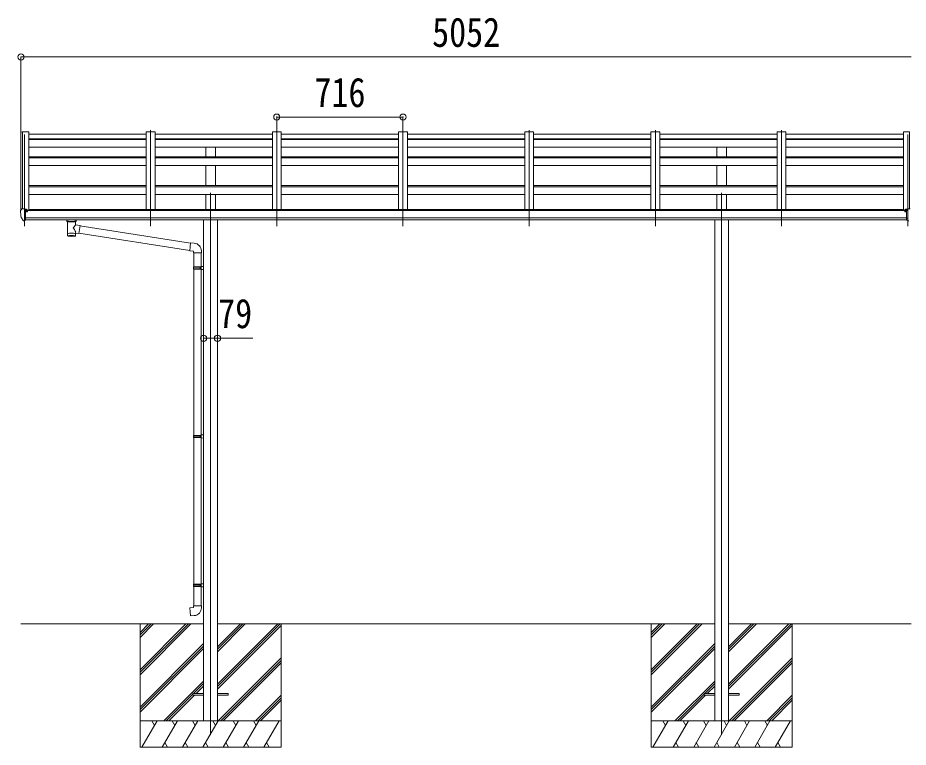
# Model space of a CAD drawing. Units: millimetres at full size. Extents: x -9783 to 9892, y -6828 to 6752.
# Drawn here: x 1537 to 6589, y -4402 to -262 of the extents above; entities that cross this region are included whole.
import ezdxf
from ezdxf.enums import TextEntityAlignment as Align

# ---------------------------------------------------------------- set-up
doc = ezdxf.new("R2010")
doc.units = ezdxf.units.MM
doc.header["$LTSCALE"] = 35
doc.header["$PDMODE"] = 32
doc.header["$PDSIZE"] = 35
for name, color, linetype, lineweight in [('0-0_0', 7, 'Continuous', 9), ('0-1_本体', 4, 'Continuous', 9), ('0-2_部品', 7, 'Continuous', 9), ('0-8_PARTS2', 2, 'Continuous', 9), ('0-A_寸法', 6, 'Continuous', 9)]:
    doc.layers.add(name, color=color, linetype=linetype, lineweight=lineweight)
doc.styles.add('ＭＳ ゴシック', font='')
doc.styles.get('ＭＳ ゴシック').set_extended_font_data('MS Gothic')

msp = doc.modelspace()

# ---------------------------------------------------------------- linework, layer by layer
at = {"layer": '0-0_0'}
for p, q in [((1554.84, -3701.84), (2591.34, -3701.84)), ((2230.84, -3701.84), (2230.84, -4401.84)), ((2230.84, -3962.57), (2491.57, -3701.84)), ((2230.84, -3976.71), (2505.71, -3701.84)), ((2230.84, -3990.85), (2519.85, -3701.84)), ((2230.84, -3778.72), (2307.72, -3701.84)), ((2230.84, -3764.58), (2293.58, -3701.84)), ((2230.84, -3750.44), (2279.44, -3701.84)), ((2670.34, -3701.84), (5491.34, -3701.84)), ((2670.34, -4043.57), (3012.07, -3701.84)), ((2670.34, -4057.71), (3026.21, -3701.84)), ((2670.34, -3859.72), (2828.22, -3701.84)), ((2670.34, -3845.58), (2814.08, -3701.84)), ((2670.34, -3831.44), (2799.94, -3701.84)), ((2670.34, -4071.85), (3030.84, -3711.35)), ((3030.84, -3701.84), (3030.84, -4401.84)), ((5130.84, -3701.84), (5130.84, -4401.84)), ((5130.84, -3962.57), (5391.57, -3701.84)), ((5130.84, -3976.71), (5405.71, -3701.84)), ((5130.84, -3990.85), (5419.85, -3701.84)), ((5130.84, -3778.72), (5207.72, -3701.84)), ((5130.84, -3764.58), (5193.58, -3701.84)), ((5130.84, -3750.44), (5179.44, -3701.84)), ((5570.34, -3701.84), (6606.84, -3701.84)), ((5570.34, -4043.57), (5912.07, -3701.84)), ((5570.34, -4057.71), (5926.21, -3701.84)), ((5570.34, -3859.72), (5728.22, -3701.84)), ((5570.34, -3845.58), (5714.08, -3701.84)), ((5570.34, -3831.44), (5699.94, -3701.84)), ((5570.34, -4071.85), (5930.84, -3711.35)), ((5930.84, -3701.84), (5930.84, -4401.84)), ((2230.84, -4174.7), (2591.34, -3814.2)), ((2230.84, -4188.84), (2591.34, -3828.34)), ((5130.84, -4174.7), (5491.34, -3814.2)), ((5130.84, -4188.84), (5491.34, -3828.34)), ((2230.84, -4202.98), (2591.34, -3842.49)), ((5130.84, -4202.98), (5491.34, -3842.49)), ((2674.2, -4251.84), (3030.84, -3895.2)), ((2688.34, -4251.84), (3030.84, -3909.34)), ((2702.48, -4251.84), (3030.84, -3923.49)), ((5574.2, -4251.84), (5930.84, -3895.2)), ((5588.34, -4251.84), (5930.84, -3909.34)), ((5602.48, -4251.84), (5930.84, -3923.49)), ((2365.83, -4251.84), (2591.34, -4026.33)), ((2534.48, -4097.33), (2591.34, -4040.48)), ((5265.83, -4251.84), (5491.34, -4026.33)), ((5434.48, -4097.33), (5491.34, -4040.48)), ((2548.63, -4097.33), (2591.34, -4054.62)), ((5448.63, -4097.33), (5491.34, -4054.62)), ((2379.97, -4251.84), (2530.84, -4100.97)), ((2394.11, -4251.84), (2539.63, -4106.33)), ((2886.33, -4251.84), (3030.84, -4107.33)), ((2900.47, -4251.84), (3030.84, -4121.47)), ((2914.61, -4251.84), (3030.84, -4135.62)), ((5279.97, -4251.84), (5430.84, -4100.97)), ((5294.11, -4251.84), (5439.63, -4106.33)), ((5786.33, -4251.84), (5930.84, -4107.33)), ((5800.47, -4251.84), (5930.84, -4121.47)), ((5814.61, -4251.84), (5930.84, -4135.62)), ((3030.84, -4251.84), (2230.84, -4251.84)), ((2241.13, -4401.84), (2327.73, -4251.84)), ((2312.73, -4277.82), (2297.73, -4251.84)), ((2356.6, -4401.84), (2443.2, -4251.84)), ((2428.2, -4277.82), (2413.2, -4251.84)), ((2472.07, -4401.84), (2558.67, -4251.84)), ((2543.67, -4277.82), (2528.67, -4251.84)), ((2587.54, -4401.84), (2674.14, -4251.84)), ((2659.14, -4277.82), (2644.14, -4251.84)), ((2703.01, -4401.84), (2789.61, -4251.84)), ((2774.61, -4277.82), (2759.61, -4251.84)), ((2818.48, -4401.84), (2905.08, -4251.84)), ((2875.08, -4251.84), (2890.08, -4277.82)), ((2933.95, -4401.84), (3020.55, -4251.84)), ((5930.84, -4251.84), (5130.84, -4251.84)), ((5141.13, -4401.84), (5227.73, -4251.84)), ((5212.73, -4277.82), (5197.73, -4251.84)), ((5256.6, -4401.84), (5343.2, -4251.84)), ((5328.2, -4277.82), (5313.2, -4251.84)), ((5372.07, -4401.84), (5458.67, -4251.84)), ((5443.67, -4277.82), (5428.67, -4251.84)), ((5487.54, -4401.84), (5574.14, -4251.84)), ((5559.14, -4277.82), (5544.14, -4251.84)), ((5603.01, -4401.84), (5689.61, -4251.84)), ((5674.61, -4277.82), (5659.61, -4251.84)), ((5718.48, -4401.84), (5805.08, -4251.84)), ((5775.08, -4251.84), (5790.08, -4277.82)), ((5833.95, -4401.84), (5920.55, -4251.84)), ((2371.6, -4375.86), (2386.6, -4401.84)), ((2487.07, -4375.86), (2502.07, -4401.84)), ((2602.54, -4375.86), (2617.54, -4401.84)), ((2718.01, -4375.86), (2733.01, -4401.84)), ((2833.48, -4375.86), (2848.48, -4401.84)), ((2948.95, -4375.86), (2963.95, -4401.84)), ((5271.6, -4375.86), (5286.6, -4401.84)), ((5387.07, -4375.86), (5402.07, -4401.84)), ((5502.54, -4375.86), (5517.54, -4401.84)), ((5618.01, -4375.86), (5633.01, -4401.84)), ((5733.48, -4375.86), (5748.48, -4401.84)), ((5848.95, -4375.86), (5863.95, -4401.84)), ((2230.84, -4401.84), (3030.84, -4401.84)), ((5130.84, -4401.84), (5930.84, -4401.84))]:
    msp.add_line(p, q, dxfattribs=at)
at = {"layer": '0-1_本体'}
for p, q in [((1554.85, -911.61), (1554.83, -1352.66)), ((1555.79, -910.72), (1563.62, -910.31)), ((1563.84, -910.39), (1563.84, -1346.12)), ((1563.92, -910.5), (1564.54, -912.12)), ((1599.84, -910.3), (1599.84, -1356.3)), ((1599.84, -923.3), (2265.84, -923.3)), ((1599.84, -950.02), (2265.84, -950.02)), ((1599.84, -952.6), (2265.84, -952.6)), ((2265.84, -910.3), (2265.84, -1349.59)), ((2315.84, -910.3), (2265.84, -910.3)), ((2315.84, -910.3), (2315.84, -1349.59)), ((2315.84, -923.3), (2981.84, -923.3)), ((2315.84, -950.02), (2981.84, -950.02)), ((2315.84, -952.6), (2981.84, -952.6)), ((2981.84, -910.3), (2981.84, -1349.59)), ((3031.84, -910.3), (2981.84, -910.3)), ((3031.84, -910.3), (3031.84, -1349.59)), ((3031.84, -923.3), (3697.84, -923.3)), ((3031.84, -950.02), (3697.84, -950.02)), ((3031.84, -952.6), (3697.84, -952.6)), ((3697.84, -910.3), (3697.84, -1349.59)), ((3747.84, -910.3), (3697.84, -910.3)), ((3747.84, -910.3), (3747.84, -1349.59)), ((3747.84, -923.3), (4413.84, -923.3)), ((3747.84, -950.02), (4413.84, -950.02)), ((3747.84, -952.6), (4413.84, -952.6)), ((4413.84, -910.3), (4413.84, -1349.59)), ((4463.84, -910.3), (4413.84, -910.3)), ((4463.84, -910.3), (4463.84, -1349.59)), ((4463.84, -923.3), (5129.84, -923.3)), ((4463.84, -950.02), (5129.84, -950.02)), ((4463.84, -952.6), (5129.84, -952.6)), ((5129.84, -910.3), (5129.84, -1349.59)), ((5179.84, -910.3), (5129.84, -910.3)), ((5179.84, -910.3), (5179.84, -1349.59)), ((5179.84, -923.3), (5845.84, -923.3)), ((5179.84, -950.02), (5845.84, -950.02)), ((5179.84, -952.6), (5845.84, -952.6)), ((5845.84, -910.3), (5845.84, -1349.59)), ((5895.84, -910.3), (5845.84, -910.3)), ((5895.84, -910.3), (5895.84, -1349.59)), ((5895.84, -923.3), (6561.84, -923.3)), ((5895.84, -950.02), (6561.84, -950.02)), ((5895.84, -952.6), (6561.84, -952.6)), ((6561.84, -910.3), (6561.84, -1356.3)), ((1599.84, -997.33), (2265.84, -997.33)), ((2315.84, -997.33), (2981.84, -997.33)), ((2603.34, -1051.07), (2603.34, -997.33)), ((2658.34, -1051.07), (2658.34, -997.33)), ((3031.84, -997.33), (3697.84, -997.33)), ((3747.84, -997.33), (4413.84, -997.33)), ((4463.84, -997.33), (5129.84, -997.33)), ((5179.84, -997.33), (5845.84, -997.33)), ((5503.34, -1051.07), (5503.34, -997.33)), ((5558.34, -1051.07), (5558.34, -997.33)), ((5895.84, -997.33), (6561.84, -997.33)), ((1599.84, -1051.07), (2265.84, -1051.07)), ((1599.84, -1056.63), (2265.84, -1056.63)), ((2315.84, -1051.07), (2981.84, -1051.07)), ((2315.84, -1056.63), (2981.84, -1056.63)), ((3031.84, -1051.07), (3697.84, -1051.07)), ((3031.84, -1056.63), (3697.84, -1056.63)), ((3747.84, -1051.07), (4413.84, -1051.07)), ((3747.84, -1056.63), (4413.84, -1056.63)), ((4463.84, -1051.07), (5129.84, -1051.07)), ((4463.84, -1056.63), (5129.84, -1056.63)), ((5179.84, -1051.07), (5845.84, -1051.07)), ((5179.84, -1056.63), (5845.84, -1056.63)), ((5895.84, -1051.07), (6561.84, -1051.07)), ((5895.84, -1056.63), (6561.84, -1056.63)), ((1599.84, -1100.63), (2265.84, -1100.63)), ((2315.84, -1100.63), (2981.84, -1100.63)), ((2603.34, -1214.72), (2603.34, -1100.63)), ((2658.34, -1214.72), (2658.34, -1100.63)), ((3031.84, -1100.63), (3697.84, -1100.63)), ((3747.84, -1100.63), (4413.84, -1100.63)), ((4463.84, -1100.63), (5129.84, -1100.63)), ((5179.84, -1100.63), (5845.84, -1100.63)), ((5503.34, -1214.72), (5503.34, -1100.63)), ((5558.34, -1214.72), (5558.34, -1100.63)), ((5895.84, -1100.63), (6561.84, -1100.63)), ((1599.84, -1214.72), (2265.84, -1214.72)), ((1599.84, -1221.51), (2265.84, -1221.51)), ((2315.84, -1214.72), (2981.84, -1214.72)), ((2315.84, -1221.51), (2981.84, -1221.51)), ((3031.84, -1214.72), (3697.84, -1214.72)), ((3031.84, -1221.51), (3697.84, -1221.51)), ((3747.84, -1214.72), (4413.84, -1214.72)), ((3747.84, -1221.51), (4413.84, -1221.51)), ((4463.84, -1214.72), (5129.84, -1214.72)), ((4463.84, -1221.51), (5129.84, -1221.51)), ((5179.84, -1214.72), (5845.84, -1214.72)), ((5179.84, -1221.51), (5845.84, -1221.51)), ((5895.84, -1214.72), (6561.84, -1214.72)), ((5895.84, -1221.51), (6561.84, -1221.51)), ((1599.84, -1265.07), (2265.84, -1265.07)), ((2315.84, -1265.07), (2981.84, -1265.07)), ((2603.34, -1349.59), (2603.34, -1265.07)), ((2658.34, -1349.59), (2658.34, -1265.07)), ((3031.84, -1265.07), (3697.84, -1265.07)), ((3747.84, -1265.07), (4413.84, -1265.07)), ((4463.84, -1265.07), (5129.84, -1265.07)), ((5179.84, -1265.07), (5845.84, -1265.07)), ((5503.34, -1349.59), (5503.34, -1265.07)), ((5558.34, -1349.59), (5558.34, -1265.07)), ((5895.84, -1265.07), (6561.84, -1265.07)), ((6580.34, -1356.3), (1581.34, -1356.3)), ((1604.84, -1356.3), (1604.84, -1349.59)), ((6556.84, -1349.59), (1604.84, -1349.59)), ((6556.84, -1356.3), (6556.84, -1349.59)), ((1581.34, -1397.52), (6580.34, -1397.52)), ((6580.34, -1409.37), (1581.34, -1409.3)), ((2591.34, -1409.46), (2591.34, -4251.87)), ((2670.34, -1409.46), (2670.34, -4251.87)), ((5491.34, -1409.46), (5491.34, -4251.87)), ((5570.34, -1409.46), (5570.34, -4251.87))]:
    msp.add_line(p, q, dxfattribs=at)
for points in [[(1564.54, -1346.12), (1564.54, -910.3), (1599.84, -910.3)], [(6597.14, -1346.12), (6597.14, -910.3), (6561.84, -910.3)]]:
    msp.add_lwpolyline(points, dxfattribs=at)
for centre in [(1588.81, -1361.03), (6572.87, -1361.03)]:
    msp.add_circle(centre, 3, dxfattribs=at)
for centre, radius, start, end in [((1555.84, -911.72), 1, 93, 173.32986), ((1563.64, -910.61), 0.301, 21.06327, 92.86679)]:
    msp.add_arc(centre, radius, start, end, dxfattribs=at)
at = {"layer": '0-2_部品'}
for p, q in [((1552.84, -1355.48), (1552.84, -1356.11)), ((1559.75, -1346.67), (1555.68, -1352.48)), ((1574.84, -1414.61), (1574.84, -1346.11)), ((1576.34, -1347.02), (1574.84, -1347.02)), ((1581.34, -1355.84), (1574.84, -1355.44)), ((1576.34, -1347.02), (1576.34, -1353.19)), ((1586.01, -1348.52), (1576.34, -1347.8)), ((1576.34, -1350.79), (1590.34, -1350.85)), ((1585.81, -1361.02), (1586.34, -1361.02)), ((1586.34, -1361.02), (1586.64, -1361.02)), ((1586.84, -1350.83), (1586.84, -1348.94)), ((1591.34, -1351.96), (1591.34, -1355.92)), ((6570.34, -1351.96), (6570.34, -1355.92)), ((6585.34, -1350.79), (6571.34, -1350.85)), ((6574.84, -1350.83), (6574.84, -1348.94)), ((6575.34, -1361.02), (6575.04, -1361.02)), ((6575.87, -1361.02), (6575.34, -1361.02)), ((6575.67, -1348.52), (6585.34, -1347.8)), ((6580.34, -1355.84), (6586.84, -1355.44)), ((6585.34, -1347.02), (6586.84, -1347.02)), ((6585.34, -1347.02), (6585.34, -1353.19)), ((6586.84, -1414.61), (6586.84, -1346.11)), ((1567.22, -1412.79), (1557.47, -1397.42)), ((1573.34, -1414.51), (1569.63, -1414.29)), ((1573.34, -1414.51), (1574.84, -1414.61)), ((1574.84, -1412.41), (1575.34, -1412.41)), ((1575.34, -1412.41), (1575.84, -1411.41)), ((1581.34, -1411.41), (1575.84, -1411.41)), ((1815.34, -1415.41), (1815.34, -1409.3)), ((1869.34, -1415.41), (1869.34, -1409.3)), ((6580.34, -1411.41), (6585.84, -1411.41)), ((6586.34, -1412.41), (6585.84, -1411.41)), ((6586.84, -1412.41), (6586.34, -1412.41)), ((6588.34, -1414.51), (6586.84, -1414.61)), ((6588.34, -1414.51), (6592.05, -1414.29)), ((1819.44, -1419.92), (1819.42, -1500.21)), ((1865.24, -1437.49), (1865.24, -1419.9)), ((1890.46, -1441.4), (1865.24, -1437.48)), ((1890.46, -1441.4), (1883.44, -1486.65)), ((2517.3, -1540.7), (1890.15, -1443.41)), ((1865.26, -1500.21), (1865.24, -1483.58)), ((1865.24, -1483.83), (1883.44, -1486.65)), ((2513.63, -1582.64), (1883.71, -1484.91)), ((2538.26, -1541.09), (2517.42, -1539.27)), ((2533.34, -1596.84), (2579.34, -1596.84)), ((2535.34, -1596.84), (2535.34, -1676.09)), ((2577.34, -1596.84), (2577.34, -1673.53)), ((2579.34, -1596.84), (2579.34, -1585.92)), ((2533.34, -1678.09), (2534.34, -1676.09)), ((2533.34, -1678.09), (2577.34, -1678.09)), ((2533.34, -1678.09), (2533.34, -1686.09)), ((2533.34, -1686.09), (2577.34, -1686.09)), ((2533.34, -1686.09), (2534.34, -1688.09)), ((2534.34, -1676.09), (2577.34, -1676.09)), ((2534.34, -1688.09), (2577.34, -1688.09)), ((2535.34, -1688.09), (2535.34, -2632.28)), ((2572.86, -1678.09), (2572.43, -1676.09)), ((2575.34, -1673.59), (2591.34, -1673.12)), ((2575.34, -1675.59), (2575.34, -1673.59)), ((2575.34, -1675.59), (2577.34, -1675.59)), ((2575.34, -1690.59), (2575.34, -1688.59)), ((2575.34, -1690.59), (2591.34, -1691.06)), ((2577.34, -1690.65), (2577.34, -2629.72)), ((2591.34, -1673.12), (2591.34, -1691.06)), ((2533.34, -2634.28), (2534.34, -2632.28)), ((2533.34, -2634.28), (2577.34, -2634.28)), ((2533.34, -2634.28), (2533.34, -2642.28)), ((2533.34, -2642.28), (2577.34, -2642.28)), ((2533.34, -2642.28), (2534.34, -2644.28)), ((2534.34, -2632.28), (2577.34, -2632.28)), ((2534.34, -2644.28), (2577.34, -2644.28)), ((2535.34, -2644.28), (2535.34, -3477.44)), ((2572.86, -2634.28), (2572.43, -2632.28)), ((2575.34, -2629.78), (2591.34, -2629.31)), ((2575.34, -2631.78), (2575.34, -2629.78)), ((2575.34, -2631.78), (2577.34, -2631.78)), ((2575.34, -2646.78), (2575.34, -2644.78)), ((2575.34, -2646.78), (2591.34, -2647.25)), ((2577.34, -2646.84), (2577.34, -3474.88)), ((2591.34, -2629.31), (2591.34, -2647.25)), ((2533.34, -3479.44), (2534.34, -3477.44)), ((2533.34, -3479.44), (2577.34, -3479.44)), ((2533.34, -3479.44), (2533.34, -3487.44)), ((2534.34, -3477.44), (2577.34, -3477.44)), ((2572.86, -3479.44), (2572.43, -3477.44)), ((2575.34, -3474.94), (2591.34, -3474.47)), ((2575.34, -3476.94), (2575.34, -3474.94)), ((2575.34, -3476.94), (2577.34, -3476.94)), ((2591.34, -3474.47), (2591.34, -3492.41)), ((2533.34, -3487.44), (2577.34, -3487.44)), ((2533.34, -3487.44), (2534.34, -3489.44)), ((2534.34, -3489.44), (2577.34, -3489.44)), ((2535.34, -3489.44), (2535.34, -3599.44)), ((2575.34, -3491.94), (2575.34, -3489.94)), ((2575.34, -3491.94), (2591.34, -3492.41)), ((2577.34, -3492), (2577.34, -3599.44)), ((2533.34, -3599.44), (2579.34, -3599.44)), ((2533.34, -3609.44), (2533.34, -3599.44)), ((2579.34, -3599.44), (2579.34, -3610.36))]:
    msp.add_line(p, q, dxfattribs=at)
at = {"layer": '0-2_部品', "color": 4}
for p, q in [((2530.84, -4097.33), (2591.34, -4097.33)), ((2530.84, -4097.33), (2530.84, -4106.33)), ((2530.84, -4106.33), (2591.34, -4106.33)), ((2670.34, -4097.33), (2730.84, -4097.33)), ((2670.34, -4106.33), (2730.84, -4106.33)), ((2730.84, -4097.33), (2730.84, -4106.33)), ((5430.84, -4097.33), (5491.34, -4097.33)), ((5430.84, -4097.33), (5430.84, -4106.33)), ((5430.84, -4106.33), (5491.34, -4106.33)), ((5570.34, -4097.33), (5630.84, -4097.33)), ((5570.34, -4106.33), (5630.84, -4106.33)), ((5630.84, -4097.33), (5630.84, -4106.33))]:
    msp.add_line(p, q, dxfattribs=at)
at = {"layer": '0-2_部品'}
for points in [[(1574.84, -1346.11), (1562.84, -1346.11), (1560.51, -1346.25)], [(1581.34, -1411.41), (1581.34, -1353.19), (1576.34, -1353.19)], [(1586.01, -1348.52), (1586.18, -1348.54), (1586.34, -1348.57), (1586.48, -1348.61), (1586.61, -1348.67), (1586.71, -1348.73), (1586.78, -1348.79), (1586.82, -1348.86), (1586.84, -1348.94)], [(1586.64, -1359.83), (1586.64, -1361.02), (1591.34, -1361.02)], [(1591.34, -1359.41), (1591.34, -1361.02), (1591.81, -1361.02)], [(6570.34, -1359.41), (6570.34, -1361.02), (6569.87, -1361.02)], [(6575.04, -1359.83), (6575.04, -1361.02), (6570.34, -1361.02)], [(6575.67, -1348.52), (6575.5, -1348.54), (6575.34, -1348.57), (6575.2, -1348.61), (6575.07, -1348.67), (6574.97, -1348.73), (6574.9, -1348.79), (6574.85, -1348.86), (6574.84, -1348.94)], [(6580.34, -1411.41), (6580.34, -1353.19), (6585.34, -1353.19)], [(6586.84, -1346.11), (6598.84, -1346.11), (6601.17, -1346.25)], [(1574.84, -1400.72), (1578, -1400.31), (1581.34, -1399.88)], [(1815.38, -1415.47), (1815.35, -1415.12), (1815.6, -1414.16), (1816.12, -1413.28), (1816.92, -1412.44), (1818.04, -1411.64), (1819.44, -1410.91)], [(1865.24, -1410.93), (1865.47, -1411.02), (1866.83, -1411.76), (1867.94, -1412.6), (1868.7, -1413.47), (1869.16, -1414.37), (1869.33, -1415.25)], [(6586.84, -1400.72), (6583.68, -1400.31), (6580.34, -1399.88)], [(1815.38, -1415.36), (1815.35, -1415.71), (1815.6, -1416.67), (1816.12, -1417.55), (1816.92, -1418.39), (1818.04, -1419.19), (1819.44, -1419.92)], [(1865.24, -1419.9), (1865.47, -1419.81), (1866.83, -1419.07), (1867.94, -1418.23), (1868.7, -1417.36), (1869.16, -1416.46), (1869.33, -1415.58)], [(2517.42, -1539.27), (2513.42, -1585.09), (2533.34, -1586.84), (2533.34, -1596.84)], [(2572.86, -1678.09), (2572.86, -1686.09), (2572.43, -1688.09)], [(2575.34, -1688.59), (2577.34, -1688.59), (2577.34, -1675.59)], [(2572.86, -2634.28), (2572.86, -2642.28), (2572.43, -2644.28)], [(2575.34, -2644.78), (2577.34, -2644.78), (2577.34, -2631.78)], [(2572.86, -3479.44), (2572.86, -3487.44), (2572.43, -3489.44)], [(2575.34, -3489.94), (2577.34, -3489.94), (2577.34, -3476.94)], [(2538.26, -3655.19), (2517.42, -3657.01), (2513.42, -3611.18), (2533.34, -3609.44)]]:
    msp.add_lwpolyline(points, dxfattribs=at)
for centre, radius, start, end in [((1555.84, -1355.48), 3, 93, 180), ((1745.33, -1356.1), 192.49, 180.0008, 192.1233), ((1560.57, -1347.25), 1, 93.5, 145), ((1588.84, -1361.02), 2.5, 151.64236, 180), ((1588.84, -1361.02), 2.5, 0, 151.64236), ((6572.84, -1361.02), 2.5, 28.35764, 180), ((6572.84, -1361.02), 2.5, 0, 28.35764), ((1560.07, -1395.92), 3, 191.83348, 210), ((1569.81, -1411.29), 3, 210, 266.5), ((1832.41, -1460.63), 51.38, 92.46126, 104.61963), ((1852.29, -1460.63), 51.38, 75.38037, 87.53874), ((2534.34, -1585.92), 45, 0, 85), ((2534.34, -3610.36), 45, 275, 0)]:
    msp.add_arc(centre, radius, start, end, dxfattribs=at)
for centre, major_axis, ratio, start_param, end_param in [((1590.34, -1351.95), (-0.02, 1.1), 0.906239, 4.6917496, 6.2625459), ((6571.34, -1351.95), (0.02, 1.1), 0.906239, 0.0206394, 1.5914357), ((1842.34, -1421.11), (-22.91, -0.42), 0.072511, 4.711586, 6.2823824), ((1842.36, -1419.48), (-22.91, -0.42), 0.072511, 4.711586, 6.2823824), ((1842.31, -1419.49), (22.92, -0.42), 0.07247, 0.0008089, 1.5716053), ((1842.31, -1421.11), (22.92, -0.42), 0.07247, 0.0008089, 1.5716053), ((1842.34, -1457.04), (-22.81, 26.62), 0.234429, 3.1563334, 4.5976381), ((1844.89, -1459.68), (20.32, 22.25), 0.045535, 4.9756507, 6.2441899), ((1853.34, -1415.41), (16, 0), 0.361356, 0, 0.0194874), ((1853.34, -1415.41), (16, 0), 0.361356, 6.2636979, 6.2831853), ((1842.34, -1500.21), (22.92, 0), 0.101955, 6.2829723, 9.4248207), ((1842.34, -1500.21), (22.92, 0), 0.101955, 3.1415499, 6.2833984), ((1842.34, -1487.77), (22.91, 0), 0.122865, 6.2831853, 9.424778)]:
    msp.add_ellipse(centre, major_axis=major_axis, ratio=ratio, start_param=start_param, end_param=end_param, dxfattribs=at)
at = {"layer": '0-8_PARTS2'}
for p, q in [((2290.84, -1444.3), (2290.84, -900.46)), ((3006.84, -1444.3), (3006.84, -900.46)), ((3722.84, -1444.3), (3722.84, -900.46)), ((4438.84, -1444.3), (4438.84, -900.46)), ((5154.84, -1444.3), (5154.84, -900.46)), ((5870.84, -1444.3), (5870.84, -900.46)), ((1574.84, -925.02), (1574.84, -1444.3)), ((6586.84, -925.02), (6586.84, -1444.3)), ((2630.84, -1255.5), (2630.84, -4330.73)), ((5530.84, -1255.5), (5530.84, -4330.73))]:
    msp.add_line(p, q, dxfattribs=at)
at = {"layer": '0-A_寸法'}
for p, q in [((1554.85, -484.3), (1554.85, -939.87)), ((1554.85, -484.3), (6606.83, -484.3)), ((3006.84, -825.74), (3006.84, -943.34)), ((3006.84, -825.74), (3722.84, -825.74)), ((3722.84, -825.74), (3722.84, -943.34)), ((2591.34, -2080.58), (2670.34, -2080.58)), ((2670.34, -2080.58), (2870.34, -2080.58))]:
    msp.add_line(p, q, dxfattribs=at)
for p in [(1554.85, -484.3), (3006.84, -825.74), (3722.84, -825.74), (2591.34, -2080.58), (2670.34, -2080.58)]:
    msp.add_point(p, dxfattribs=at)

# ---------------------------------------------------------------- texts
at = {"layer": '0-A_寸法', "color": 7, "style": 'ＭＳ ゴシック', "width": 0.85}
for s, p in [('5052', (3888.34, -477.3)), ('716', (3220.46, -818.74)), ('79', (2674.09, -2073.58))]:
    msp.add_text(s, height=166.8, dxfattribs=at).set_placement(p, align=Align.BOTTOM_LEFT)

doc.saveas('drawing.dxf')
